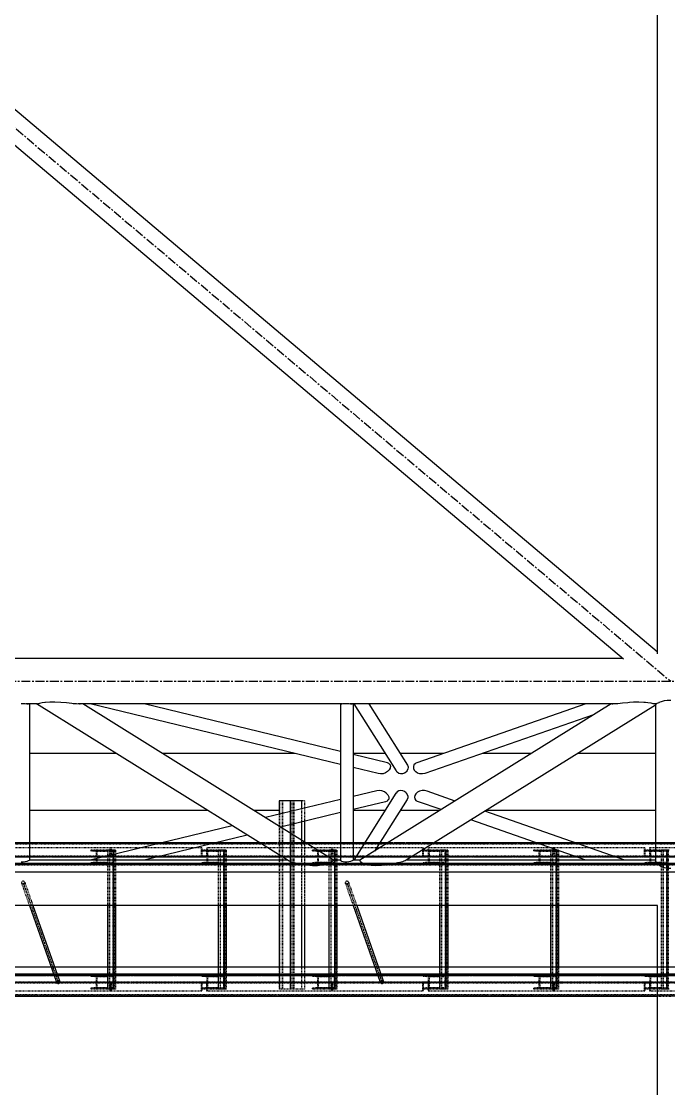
# Model space of a CAD drawing. Header units: millimetres. Extents: x 5143 to 30813, y 232 to 21408.
# Drawn here: x 9517 to 10095, y 3986 to 4940 of the extents above; entities that cross this region are included whole.
import ezdxf

# ---------------------------------------------------------------- set-up
doc = ezdxf.new("R2010")
doc.units = ezdxf.units.MM
doc.header["$LTSCALE"] = 0.25
for name, pattern in [('CENTER', [50.8, 31.75, -6.35, 6.35, -6.35]), ('XKITLINE00', [0]), ('XKITLINE02', [4, 2, -2]), ('XKITLINE03', [6, 3, -1, 1, -1])]:
    doc.linetypes.add(name, pattern=pattern)

msp = doc.modelspace()

# ---------------------------------------------------------------- linework, layer by layer
at = {"color": 8, "linetype": 'CENTER'}
for p, q in [((8366.94, 5810.27), (10096.38, 4350.27)), ((9008.64, 4350.27), (10454.11, 4350.27))]:
    msp.add_line(p, q, dxfattribs=at)
at = {"color": 8, "linetype": 'XKITLINE00'}
for p, q in [((10084.2, 5784.48), (10084.2, 4374.81)), ((10084.2, 4376.5), (9250.54, 5080.27)), ((10054.3, 4369.86), (9231.66, 5064.33)), ((10053.45, 4370.57), (9008.64, 4370.57)), ((9518.2, 4330.1), (9516.44, 4330.1)), ((9519.96, 4330.04), (9518.2, 4330.1)), ((9521.55, 4329.93), (9519.96, 4330.04)), ((9530.64, 4329.97), (9520.93, 4329.97)), ((9522.01, 4329.88), (9521.55, 4329.93)), ((9522.49, 4329.96), (9521.81, 4329.9)), ((9522.81, 4329.94), (9522.01, 4329.88)), ((9523.02, 4329.97), (9522.81, 4329.94)), ((9523.9, 4329.97), (9523.9, 4190.48)), ((9754.86, 4190.06), (9530.16, 4329.97)), ((9530.44, 4329.88), (9530.2, 4329.97)), ((9531.21, 4330.13), (9530.4, 4329.91)), ((9532.12, 4330.23), (9531.21, 4330.13)), ((9532.75, 4330.51), (9532.12, 4330.23)), ((9535.04, 4330.95), (9532.75, 4330.51)), ((9537.57, 4331.19), (9535.04, 4330.95)), ((9538.18, 4331.3), (9537.57, 4331.19)), ((9542.01, 4331.56), (9538.18, 4331.3)), ((9546.61, 4331.53), (9542.01, 4331.56)), ((9551.75, 4331.21), (9546.61, 4331.53)), ((9551.99, 4331.19), (9551.75, 4331.21)), ((9556.8, 4330.87), (9551.99, 4331.19)), ((9561.67, 4330.4), (9556.8, 4330.87)), ((9563, 4330.23), (9561.67, 4330.4)), ((9565.71, 4330.09), (9563, 4330.23)), ((9568.62, 4329.88), (9565.71, 4330.09)), ((9803.29, 4329.97), (9567.26, 4329.97)), ((9568.62, 4329.97), (9568.09, 4329.91)), ((9568.81, 4329.89), (9568.62, 4329.88)), ((9569.56, 4329.97), (9568.81, 4329.89)), ((9795.42, 4190.52), (9571.45, 4329.97)), ((9801.59, 4275.9), (9577.93, 4329.97)), ((9801.59, 4287.62), (9626.4, 4329.97)), ((9801.59, 4329.97), (9801.59, 4190.2)), ((9801.87, 4329.95), (9801.82, 4329.97)), ((9802.43, 4329.88), (9801.87, 4329.95)), ((9802.63, 4329.91), (9802.25, 4329.97)), ((9802.68, 4329.92), (9802.43, 4329.88)), ((9803.94, 4330.03), (9802.68, 4329.92)), ((9805.53, 4330.09), (9803.94, 4330.03)), ((9807.29, 4330.09), (9805.53, 4330.09)), ((9809.05, 4330.04), (9807.29, 4330.09)), ((9810.64, 4329.93), (9809.05, 4330.04)), ((10045.53, 4329.97), (9809.96, 4329.97)), ((9811.1, 4329.88), (9810.64, 4329.93)), ((9811.58, 4329.96), (9810.89, 4329.9)), ((9811.9, 4329.95), (9811.1, 4329.88)), ((9812.09, 4329.97), (9811.9, 4329.95)), ((9812.99, 4329.97), (9812.99, 4190.47)), ((9813.4, 4329.97), (9851.15, 4270.25)), ((10043.13, 4329.97), (9818.87, 4190.34)), ((9826.85, 4329.97), (9861.44, 4275.24)), ((10082.73, 4328.92), (9860.28, 4190.41)), ((10020.76, 4329.97), (9869.86, 4277.43)), ((10043.98, 4329.94), (10043.87, 4329.97)), ((10044.58, 4329.88), (10043.98, 4329.94)), ((10045.99, 4330.02), (10044.58, 4329.88)), ((10044.89, 4329.95), (10044.82, 4329.97)), ((10045.09, 4329.93), (10044.89, 4329.95)), ((10049.05, 4330.23), (10045.99, 4330.02)), ((10049.12, 4330.24), (10049.05, 4330.23)), ((10053.47, 4330.74), (10049.12, 4330.24)), ((10058.19, 4331.12), (10053.47, 4330.74)), ((10059.66, 4331.19), (10058.19, 4331.12)), ((10063.24, 4331.47), (10059.66, 4331.19)), ((10068.06, 4331.58), (10063.24, 4331.47)), ((10072.33, 4331.41), (10068.06, 4331.58)), ((10074.03, 4331.19), (10072.33, 4331.41)), ((10076, 4331.05), (10074.03, 4331.19)), ((10079.07, 4330.65), (10076, 4331.05)), ((10080.8, 4330.23), (10079.07, 4330.65)), ((10081.33, 4330.19), (10080.8, 4330.23)), ((10083.07, 4329.98), (10081.33, 4330.19)), ((10082.79, 4328.96), (10082.73, 4328.9)), ((10082.73, 4328.9), (10082.73, 4189.89)), ((10083.06, 4329.91), (10082.79, 4328.96)), ((10083.82, 4330.21), (10083.07, 4330.02)), ((10084.08, 4330.42), (10083.82, 4330.21)), ((10085.71, 4331.1), (10084.08, 4330.42)), ((10085.95, 4331.16), (10085.71, 4331.1)), ((10087.87, 4332.01), (10085.95, 4331.16)), ((10090.46, 4332.65), (10087.87, 4332.01)), ((10090.83, 4332.69), (10090.46, 4332.65)), ((10093.35, 4333.1), (10090.83, 4332.69)), ((10096.38, 4333.01), (10093.35, 4333.1)), ((10027.57, 4320.29), (9876.95, 4267.84)), ((9601.31, 4285.67), (9523.9, 4285.67)), ((9761.17, 4285.67), (9642.6, 4285.67)), ((9841.4, 4285.67), (9812.99, 4285.67)), ((9843.39, 4277.51), (9812.99, 4284.86)), ((9893.53, 4285.67), (9854.85, 4285.67)), ((9971.98, 4285.67), (9928.17, 4285.67)), ((10082.73, 4285.67), (10013.28, 4285.67)), ((9835.25, 4267.76), (9812.99, 4273.14)), ((9844.84, 4276.8), (9843.39, 4277.51)), ((9844.93, 4271.04), (9843.6, 4269.72)), ((9844.84, 4276.8), (9845, 4276.58)), ((9845.78, 4272.65), (9844.93, 4271.04)), ((9845, 4276.58), (9845.8, 4275.67)), ((9845.84, 4273.31), (9845.78, 4272.65)), ((9845.8, 4275.67), (9846.1, 4274.24)), ((9846.1, 4274.24), (9845.84, 4273.31)), ((9861.81, 4272.13), (9861.21, 4270.55)), ((9861.44, 4275.24), (9861.89, 4273.76)), ((9861.86, 4273.31), (9861.81, 4272.13)), ((9861.89, 4273.76), (9861.86, 4273.31)), ((9867.11, 4275.47), (9866.62, 4274.02)), ((9866.62, 4274.02), (9866.71, 4273.31)), ((9866.71, 4273.31), (9866.72, 4272.41)), ((9866.72, 4272.41), (9867.44, 4270.81)), ((9868.19, 4276.57), (9867.11, 4275.47)), ((9868.26, 4276.66), (9868.19, 4276.57)), ((9869.86, 4277.43), (9868.26, 4276.66)), ((9837.41, 4267.45), (9835.25, 4267.76)), ((9839.65, 4267.68), (9837.41, 4267.45)), ((9841.74, 4268.41), (9839.65, 4267.68)), ((9843.49, 4269.59), (9841.74, 4268.41)), ((9843.6, 4269.72), (9843.49, 4269.59)), ((9851.15, 4270.25), (9851.55, 4269.72)), ((9851.55, 4269.72), (9852.16, 4268.92)), ((9853.57, 4267.96), (9852.16, 4268.92)), ((9855.24, 4267.49), (9853.57, 4267.96)), ((9857.01, 4267.54), (9855.24, 4267.49)), ((9858.69, 4268.12), (9857.01, 4267.54)), ((9860.13, 4269.17), (9858.69, 4268.12)), ((9860.54, 4269.72), (9860.13, 4269.17)), ((9861.21, 4270.55), (9860.54, 4269.72)), ((9867.44, 4270.81), (9868.48, 4269.72)), ((9868.48, 4269.72), (9868.74, 4269.39)), ((9870.46, 4268.27), (9868.74, 4269.39)), ((9872.53, 4267.6), (9870.46, 4268.27)), ((9874.77, 4267.46), (9872.53, 4267.6)), ((9876.95, 4267.84), (9874.77, 4267.46)), ((9834, 4252.48), (9812.99, 4247.4)), ((9836.28, 4252.67), (9834, 4252.48)), ((9838.59, 4252.33), (9836.28, 4252.67)), ((9840.71, 4251.49), (9838.59, 4252.33)), ((9853.67, 4252.31), (9852.19, 4251.46)), ((9855.38, 4252.67), (9853.67, 4252.31)), ((9857.14, 4252.49), (9855.38, 4252.67)), ((9858.79, 4251.8), (9857.14, 4252.49)), ((9872.14, 4252.1), (9870.25, 4251.11)), ((9874.35, 4252.61), (9872.14, 4252.1)), ((9876.65, 4252.59), (9874.35, 4252.61)), ((9878.83, 4252.05), (9876.65, 4252.59)), ((9903.94, 4243.31), (9878.83, 4252.05)), ((9801.59, 4244.65), (9734.53, 4228.44)), ((9841.66, 4242.62), (9812.99, 4235.69)), ((9851.07, 4250.21), (9813.38, 4190.57)), ((9861.04, 4244.64), (9831.81, 4198.4)), ((9842.22, 4250.39), (9840.71, 4251.49)), ((9843.3, 4243.22), (9841.66, 4242.62)), ((9842.45, 4250.24), (9842.22, 4250.39)), ((9842.45, 4250.24), (9843.84, 4248.76)), ((9843.66, 4243.61), (9843.3, 4243.22)), ((9844.38, 4244.25), (9843.66, 4243.61)), ((9843.84, 4248.76), (9844.59, 4247.14)), ((9844.84, 4245.6), (9844.38, 4244.25)), ((9844.59, 4247.14), (9844.59, 4246.83)), ((9844.59, 4246.83), (9844.84, 4245.6)), ((9851.23, 4250.38), (9851.07, 4250.21)), ((9852.19, 4251.46), (9851.23, 4250.38)), ((9860.15, 4250.66), (9858.79, 4251.8)), ((9860.15, 4250.66), (9860.34, 4250.38)), ((9860.34, 4250.38), (9861.14, 4249.24)), ((9861.6, 4246.06), (9861.04, 4244.64)), ((9861.14, 4249.24), (9861.63, 4247.65)), ((9861.63, 4247.65), (9861.6, 4246.83)), ((9861.6, 4246.83), (9861.6, 4246.06)), ((9867.61, 4246.82), (9867.54, 4246.61)), ((9867.54, 4246.61), (9867.81, 4245.13)), ((9867.82, 4248.23), (9867.61, 4246.82)), ((9867.81, 4245.13), (9868.79, 4243.86)), ((9868.78, 4249.78), (9867.82, 4248.23)), ((9869.49, 4250.38), (9868.78, 4249.78)), ((9869.24, 4243.6), (9868.79, 4243.86)), ((9870.27, 4242.97), (9869.24, 4243.6)), ((9870.25, 4251.11), (9869.49, 4250.38)), ((9891.52, 4235.57), (9870.27, 4242.97)), ((9682.89, 4234.87), (9523.9, 4234.87)), ((9746.88, 4234.87), (9724.19, 4234.87)), ((9801.59, 4232.93), (9748.09, 4219.99)), ((9841.38, 4234.87), (9812.99, 4234.87)), ((9890.4, 4234.87), (9854.87, 4234.87)), ((10055.4, 4190.57), (9930.43, 4234.09)), ((10082.73, 4234.87), (9931.69, 4234.87)), ((10020.76, 4190.57), (9918, 4226.35)), ((9704.79, 4221.24), (9577.93, 4190.57)), ((9718.34, 4212.8), (9626.4, 4190.57)), ((9518.2, 4188.66), (9516.44, 4188.67)), ((9519.96, 4188.88), (9518.2, 4188.66)), ((9521.55, 4189.32), (9519.96, 4188.88)), ((9522.02, 4189.55), (9521.55, 4189.32)), ((9522.81, 4189.77), (9522.02, 4189.55)), ((9523.62, 4190.18), (9522.81, 4189.77)), ((9523.77, 4190.42), (9523.62, 4190.18)), ((9523.9, 4190.48), (9523.77, 4190.42)), ((9754.04, 4190.57), (9523.9, 4190.57)), ((9755.82, 4189.55), (9754.86, 4190.06)), ((9758.68, 4188.5), (9756.02, 4189.43)), ((9760.44, 4188.09), (9758.68, 4188.5)), ((9762.38, 4187.53), (9760.44, 4188.09)), ((9766.87, 4186.6), (9762.38, 4187.53)), ((9770.65, 4186.1), (9766.87, 4186.6)), ((9771.67, 4185.92), (9770.65, 4186.1)), ((9776.59, 4185.5), (9771.67, 4185.92)), ((9781.08, 4185.54), (9776.59, 4185.5)), ((9784.91, 4186.04), (9781.08, 4185.54)), ((9785.08, 4186.1), (9784.91, 4186.04)), ((9788.27, 4186.74), (9785.08, 4186.1)), ((9790.83, 4187.71), (9788.27, 4186.74)), ((9791.34, 4188.09), (9790.83, 4187.71)), ((9792.85, 4188.66), (9791.34, 4188.09)), ((9794.05, 4189.55), (9792.85, 4188.66)), ((9794.16, 4189.58), (9794.05, 4189.55)), ((9795.1, 4190.17), (9794.16, 4189.58)), ((9795.42, 4190.52), (9795.07, 4190.42)), ((9795.07, 4190.42), (9795.1, 4190.17)), ((9801.59, 4190.57), (9795.34, 4190.57)), ((9801.59, 4190.2), (9801.87, 4189.77)), ((9802.43, 4189.52), (9801.87, 4189.77)), ((9802.68, 4189.33), (9802.43, 4189.52)), ((9803.94, 4188.88), (9802.68, 4189.33)), ((9805.53, 4188.64), (9803.94, 4188.88)), ((9807.29, 4188.63), (9805.53, 4188.64)), ((9809.05, 4188.86), (9807.29, 4188.63)), ((9810.64, 4189.3), (9809.05, 4188.86)), ((9811.11, 4189.52), (9810.64, 4189.3)), ((9811.9, 4189.75), (9811.11, 4189.52)), ((9812.71, 4190.17), (9811.9, 4189.75)), ((9812.86, 4190.4), (9812.71, 4190.17)), ((9812.99, 4190.47), (9812.86, 4190.4)), ((9819.25, 4190.57), (9812.99, 4190.57)), ((9818.87, 4190.34), (9818.79, 4189.73)), ((9819.16, 4189.5), (9818.79, 4189.73)), ((9819.16, 4189.5), (9819.34, 4188.9)), ((9820.71, 4188.02), (9819.34, 4188.9)), ((9822.54, 4186.95), (9820.71, 4188.02)), ((9825.38, 4186.16), (9822.54, 4186.95)), ((9826.58, 4186.01), (9825.38, 4186.16)), ((9828.91, 4185.56), (9826.58, 4186.01)), ((9833.23, 4185.37), (9828.91, 4185.56)), ((9838.22, 4185.64), (9833.23, 4185.37)), ((9840.94, 4186.01), (9838.22, 4185.64)), ((9843.47, 4186.27), (9840.94, 4186.01)), ((9848.53, 4187.11), (9843.47, 4186.27)), ((9852.47, 4188.02), (9848.53, 4187.11)), ((9853.21, 4188.16), (9852.47, 4188.02)), ((9856.8, 4189.06), (9853.21, 4188.16)), ((9858.02, 4189.5), (9856.8, 4189.06)), ((9859.2, 4189.83), (9858.02, 4189.5)), ((9860.24, 4190.39), (9859.2, 4189.83)), ((9860.28, 4190.41), (9860.24, 4190.39)), ((10082.73, 4190.57), (9860.54, 4190.57)), ((10082.73, 4189.89), (10082.91, 4189.5)), ((10082.91, 4189.5), (10083.07, 4188.9)), ((10083.07, 4188.9), (10083.83, 4188.02)), ((10083.83, 4188.02), (10084.08, 4187.6)), ((10085.71, 4186.15), (10084.08, 4187.6)), ((10085.98, 4186.01), (10085.71, 4186.15)), ((10087.87, 4184.64), (10085.98, 4186.01)), ((10090.46, 4183.58), (10087.87, 4184.64)), ((10090.87, 4183.51), (10090.46, 4183.58)), ((10093.35, 4182.94), (10090.87, 4183.51)), ((10096.38, 4183.06), (10093.35, 4182.94)), ((10084.48, 4149.97), (9008.64, 4149.97)), ((10084.2, 4149.97), (10084.2, 2729.53))]:
    msp.add_line(p, q, dxfattribs=at)
at = {"color": 7, "linetype": 'XKITLINE00'}
for p, q in [((9766.81, 4243.37), (9746.88, 4243.37)), ((9746.88, 4243.37), (9746.88, 4231.42)), ((9766.66, 4243.37), (9766.66, 4236.2)), ((9766.81, 4243.37), (9766.81, 4236.24)), ((9766.66, 4224.48), (9766.66, 4208.43)), ((9766.81, 4224.52), (9766.81, 4208.34)), ((9769.34, 4225.13), (9769.34, 4206.76)), ((9769.49, 4225.17), (9769.49, 4206.67)), ((9642.04, 4206.07), (9523.9, 4206.07)), ((9729.15, 4206.07), (9690.51, 4206.07)), ((9801.59, 4206.07), (9770.44, 4206.07)), ((9823.18, 4206.07), (9812.99, 4206.07)), ((9844.14, 4206.07), (9836.66, 4206.07)), ((9976.24, 4206.07), (9885.44, 4206.07)), ((10082.73, 4206.07), (10010.88, 4206.07)), ((9523.76, 4149.97), (9547.56, 4082.42)), ((9526.94, 4149.97), (9550.35, 4083.53)), ((9593.41, 4149.97), (9593.41, 4094.87)), ((9598.85, 4149.97), (9598.85, 4094.87)), ((9600.63, 4149.97), (9600.63, 4094.87)), ((9692.29, 4149.97), (9692.29, 4094.87)), ((9697.73, 4149.97), (9697.73, 4094.87)), ((9699.52, 4149.97), (9699.52, 4094.87)), ((9746.88, 4149.97), (9746.88, 4094.87)), ((9766.66, 4149.97), (9766.66, 4094.87)), ((9766.81, 4149.97), (9766.81, 4094.87)), ((9769.34, 4149.97), (9769.34, 4094.87)), ((9769.49, 4149.97), (9769.49, 4094.87)), ((9791.17, 4149.97), (9791.17, 4094.87)), ((9796.61, 4149.97), (9796.61, 4094.87)), ((9798.4, 4149.97), (9798.4, 4094.87)), ((9812.84, 4149.97), (9836.6, 4082.43)), ((9816.02, 4149.97), (9839.39, 4083.54)), ((9890.06, 4149.97), (9890.06, 4094.87)), ((9895.5, 4149.97), (9895.5, 4094.87)), ((9897.29, 4149.97), (9897.29, 4094.87)), ((9988.94, 4149.97), (9988.94, 4094.87)), ((9994.38, 4149.97), (9994.38, 4094.87)), ((9996.17, 4149.97), (9996.17, 4094.87)), ((9543.17, 4094.87), (9257.3, 4094.87)), ((9832.22, 4094.87), (9546.35, 4094.87)), ((10084.2, 4094.87), (9835.4, 4094.87)), ((9545.36, 4088.67), (9259.49, 4088.67)), ((9834.4, 4088.67), (9548.54, 4088.67)), ((10084.2, 4088.67), (9837.58, 4088.67)), ((10084.2, 4068.67), (9120.36, 4068.67))]:
    msp.add_line(p, q, dxfattribs=at)
at = {"color": 3, "linetype": 'XKITLINE02'}
for p, q in [((9747.03, 4243.37), (9747.03, 4075.37)), ((9749.56, 4243.37), (9749.56, 4075.37)), ((9749.71, 4243.37), (9749.71, 4075.37)), ((9756.6, 4243.37), (9756.6, 4075.37)), ((9757.24, 4243.37), (9757.24, 4075.37)), ((9759.13, 4243.37), (9759.13, 4075.37)), ((9759.77, 4243.37), (9759.77, 4075.37)), ((9769.49, 4243.37), (9766.66, 4243.37)), ((9769.34, 4243.37), (9769.34, 4225.13)), ((9769.49, 4243.37), (9769.49, 4225.17)), ((9766.66, 4236.2), (9766.66, 4224.48)), ((9766.81, 4236.24), (9766.81, 4224.52)), ((9746.88, 4231.42), (9746.88, 4149.97)), ((10481.46, 4204.69), (9136.74, 4204.69)), ((10482.26, 4205.22), (9138.29, 4205.22)), ((10482.26, 4206.07), (9151.09, 4206.07)), ((9523.9, 4206.07), (9512.5, 4206.07)), ((9690.51, 4206.07), (9642.04, 4206.07)), ((9770.44, 4206.07), (9729.15, 4206.07)), ((9766.66, 4208.43), (9766.66, 4149.97)), ((9766.81, 4208.34), (9766.81, 4149.97)), ((9769.34, 4206.76), (9769.34, 4149.97)), ((9769.49, 4206.67), (9769.49, 4149.97)), ((9812.99, 4206.07), (9801.59, 4206.07)), ((9836.66, 4206.07), (9823.18, 4206.07)), ((9885.44, 4206.07), (9844.14, 4206.07)), ((10010.88, 4206.07), (9976.24, 4206.07)), ((10110.03, 4206.07), (10082.73, 4206.07)), ((9596.15, 4201.36), (9484.18, 4201.36)), ((9598.85, 4199.38), (9578.51, 4199.38)), ((9578.51, 4199.38), (9578.51, 4198.7)), ((9593.41, 4198.7), (9578.51, 4198.7)), ((9583.25, 4198.31), (9578.51, 4198.7)), ((9598.15, 4198.31), (9583.25, 4198.31)), ((9583.25, 4198.31), (9583.25, 4188.44)), ((9583.95, 4199.38), (9583.95, 4187.38)), ((9593.41, 4199.38), (9593.41, 4149.97)), ((9600.63, 4199.38), (9593.41, 4199.38)), ((9593.41, 4199.38), (9593.41, 4198.7)), ((9598.15, 4198.31), (9593.41, 4198.7)), ((9593.51, 4199.38), (9593.51, 4075.37)), ((9595.09, 4199.38), (9595.09, 4075.37)), ((9595.19, 4199.38), (9595.19, 4075.37)), ((9595.66, 4201.36), (9595.66, 4194.16)), ((9596.15, 4201.36), (9595.66, 4201.36)), ((9677.69, 4201.36), (9596.13, 4201.36)), ((9596.13, 4201.36), (9596.13, 4193.36)), ((9596.15, 4201.36), (9596.15, 4193.36)), ((9596.78, 4201.36), (9596.78, 4194.16)), ((9598.15, 4198.31), (9598.15, 4188.44)), ((9598.31, 4199.38), (9598.31, 4075.37)), ((9598.85, 4199.38), (9598.85, 4149.97)), ((9598.85, 4199.38), (9598.85, 4187.38)), ((9599.78, 4199.38), (9599.78, 4075.37)), ((9600.63, 4199.38), (9600.63, 4149.97)), ((9677.69, 4201.36), (9677.03, 4201.36)), ((9677.03, 4201.36), (9677.03, 4193.36)), ((9697.73, 4199.38), (9677.39, 4199.38)), ((9677.39, 4199.38), (9677.39, 4198.7)), ((9692.29, 4198.7), (9677.39, 4198.7)), ((9682.14, 4198.31), (9677.39, 4198.7)), ((9677.69, 4201.36), (9677.69, 4194.16)), ((9793.92, 4201.36), (9681.95, 4201.36)), ((9681.95, 4201.36), (9681.95, 4194.16)), ((9697.04, 4198.31), (9682.14, 4198.31)), ((9682.14, 4198.31), (9682.14, 4188.44)), ((9682.44, 4201.36), (9682.44, 4193.36)), ((9682.83, 4199.38), (9682.83, 4187.38)), ((9692.29, 4199.38), (9692.29, 4149.97)), ((9699.52, 4199.38), (9692.29, 4199.38)), ((9692.29, 4199.38), (9692.29, 4198.7)), ((9697.04, 4198.31), (9692.29, 4198.7)), ((9692.39, 4199.38), (9692.39, 4075.37)), ((9693.98, 4199.38), (9693.98, 4075.37)), ((9694.08, 4199.38), (9694.08, 4075.37)), ((9697.04, 4198.31), (9697.04, 4188.44)), ((9697.2, 4199.38), (9697.2, 4075.37)), ((9697.73, 4199.38), (9697.73, 4149.97)), ((9697.73, 4199.38), (9697.73, 4187.38)), ((9698.67, 4199.38), (9698.67, 4075.37)), ((9699.52, 4199.38), (9699.52, 4149.97)), ((9796.61, 4199.38), (9776.28, 4199.38)), ((9776.28, 4199.38), (9776.28, 4198.7)), ((9791.17, 4198.7), (9776.28, 4198.7)), ((9781.02, 4198.31), (9776.28, 4198.7)), ((9795.92, 4198.31), (9781.02, 4198.31)), ((9781.02, 4198.31), (9781.02, 4188.44)), ((9781.72, 4199.38), (9781.72, 4187.38)), ((9791.17, 4199.38), (9791.17, 4149.97)), ((9798.4, 4199.38), (9791.17, 4199.38)), ((9791.17, 4199.38), (9791.17, 4198.7)), ((9795.92, 4198.31), (9791.17, 4198.7)), ((9791.28, 4199.38), (9791.28, 4075.37)), ((9792.86, 4199.38), (9792.86, 4075.37)), ((9792.96, 4199.38), (9792.96, 4075.37)), ((9793.42, 4201.36), (9793.42, 4194.16)), ((9793.92, 4201.36), (9793.42, 4201.36)), ((9875.46, 4201.36), (9793.89, 4201.36)), ((9793.89, 4201.36), (9793.89, 4193.36)), ((9793.92, 4201.36), (9793.92, 4193.36)), ((9794.55, 4201.36), (9794.55, 4194.16)), ((9795.92, 4198.31), (9795.92, 4188.44)), ((9796.08, 4199.38), (9796.08, 4075.37)), ((9796.61, 4199.38), (9796.61, 4149.97)), ((9796.61, 4199.38), (9796.61, 4187.38)), ((9797.55, 4199.38), (9797.55, 4075.37)), ((9798.4, 4199.38), (9798.4, 4149.97)), ((9875.46, 4201.36), (9874.8, 4201.36)), ((9874.8, 4201.36), (9874.8, 4193.36)), ((9895.5, 4199.38), (9875.16, 4199.38)), ((9875.16, 4199.38), (9875.16, 4198.7)), ((9890.06, 4198.7), (9875.16, 4198.7)), ((9879.91, 4198.31), (9875.16, 4198.7)), ((9875.46, 4201.36), (9875.46, 4194.16)), ((9991.68, 4201.36), (9879.71, 4201.36)), ((9879.71, 4201.36), (9879.71, 4194.16)), ((9894.81, 4198.31), (9879.91, 4198.31)), ((9879.91, 4198.31), (9879.91, 4188.44)), ((9880.21, 4201.36), (9880.21, 4193.36)), ((9880.6, 4199.38), (9880.6, 4187.38)), ((9890.06, 4199.38), (9890.06, 4149.97)), ((9897.29, 4199.38), (9890.06, 4199.38)), ((9890.06, 4199.38), (9890.06, 4198.7)), ((9894.81, 4198.31), (9890.06, 4198.7)), ((9890.16, 4199.38), (9890.16, 4075.37)), ((9891.75, 4199.38), (9891.75, 4075.37)), ((9891.85, 4199.38), (9891.85, 4075.37)), ((9894.81, 4198.31), (9894.81, 4188.44)), ((9894.96, 4199.38), (9894.96, 4075.37)), ((9895.5, 4199.38), (9895.5, 4149.97)), ((9895.5, 4199.38), (9895.5, 4187.38)), ((9896.43, 4199.38), (9896.43, 4075.37)), ((9897.29, 4199.38), (9897.29, 4149.97)), ((9994.38, 4199.38), (9974.04, 4199.38)), ((9974.04, 4199.38), (9974.04, 4198.7)), ((9988.94, 4198.7), (9974.04, 4198.7)), ((9978.79, 4198.31), (9974.04, 4198.7)), ((9993.69, 4198.31), (9978.79, 4198.31)), ((9978.79, 4198.31), (9978.79, 4188.44)), ((9979.48, 4199.38), (9979.48, 4187.38)), ((9988.94, 4199.38), (9988.94, 4149.97)), ((9996.17, 4199.38), (9988.94, 4199.38)), ((9988.94, 4199.38), (9988.94, 4198.7)), ((9993.69, 4198.31), (9988.94, 4198.7)), ((9989.04, 4199.38), (9989.04, 4075.37)), ((9990.63, 4199.38), (9990.63, 4075.37)), ((9990.73, 4199.38), (9990.73, 4075.37)), ((9991.19, 4201.36), (9991.19, 4194.16)), ((9991.68, 4201.36), (9991.19, 4201.36)), ((10073.23, 4201.36), (9991.66, 4201.36)), ((9991.66, 4201.36), (9991.66, 4193.36)), ((9991.68, 4201.36), (9991.68, 4193.36)), ((9992.32, 4201.36), (9992.32, 4194.16)), ((9993.69, 4198.31), (9993.69, 4188.44)), ((9993.85, 4199.38), (9993.85, 4075.37)), ((9994.38, 4199.38), (9994.38, 4149.97)), ((9994.38, 4199.38), (9994.38, 4187.38)), ((9995.32, 4199.38), (9995.32, 4075.37)), ((9996.17, 4199.38), (9996.17, 4149.97)), ((10073.23, 4201.36), (10072.57, 4201.36)), ((10072.57, 4201.36), (10072.57, 4193.36)), ((10093.27, 4199.38), (10072.93, 4199.38)), ((10072.93, 4199.38), (10072.93, 4198.7)), ((10087.83, 4198.7), (10072.93, 4198.7)), ((10077.67, 4198.31), (10072.93, 4198.7)), ((10073.23, 4201.36), (10073.23, 4194.16)), ((10188.96, 4201.36), (10077.48, 4201.36)), ((10077.48, 4201.36), (10077.48, 4194.16)), ((10092.57, 4198.31), (10077.67, 4198.31)), ((10077.67, 4198.31), (10077.67, 4188.44)), ((10077.97, 4201.36), (10077.97, 4193.36)), ((10078.37, 4199.38), (10078.37, 4187.38)), ((10087.83, 4199.38), (10087.83, 4075.37)), ((10095.05, 4199.38), (10087.83, 4199.38)), ((10087.83, 4199.38), (10087.83, 4198.7)), ((10092.57, 4198.31), (10087.83, 4198.7)), ((10087.93, 4199.38), (10087.93, 4075.37)), ((10089.51, 4199.38), (10089.51, 4075.37)), ((10089.61, 4199.38), (10089.61, 4075.37)), ((10092.57, 4198.31), (10092.57, 4188.44)), ((10092.73, 4199.38), (10092.73, 4075.37)), ((10093.27, 4199.38), (10093.27, 4075.37)), ((10093.27, 4199.38), (10093.27, 4187.38)), ((10094.2, 4199.38), (10094.2, 4075.37)), ((10482.26, 4186.07), (9117.29, 4186.07)), ((10481.46, 4187.46), (9118.85, 4187.46)), ((10482.26, 4186.92), (9119.29, 4186.92)), ((10493.82, 4187.37), (9126.63, 4187.37)), ((10481.36, 4187.37), (9126.63, 4187.37)), ((10493.61, 4186.52), (9126.73, 4186.52)), ((9595.66, 4194.16), (9479.75, 4194.16)), ((9594.67, 4193.36), (9479.75, 4193.36)), ((9583.25, 4188.44), (9578.51, 4188.06)), ((9593.41, 4188.06), (9578.51, 4188.06)), ((9578.51, 4188.06), (9578.51, 4187.38)), ((9598.85, 4187.38), (9578.51, 4187.38)), ((9598.15, 4188.44), (9583.25, 4188.44)), ((9591.23, 4194.16), (9591.23, 4193.36)), ((9595.66, 4194.16), (9591.23, 4194.16)), ((9596.15, 4193.36), (9591.23, 4193.36)), ((9598.15, 4188.44), (9593.41, 4188.06)), ((9593.41, 4188.06), (9593.41, 4187.38)), ((9683.59, 4193.36), (9596.13, 4193.36)), ((9683.59, 4194.16), (9596.78, 4194.16)), ((9602.69, 4194.16), (9602.69, 4193.36)), ((9683.59, 4193.36), (9677.03, 4193.36)), ((9682.14, 4188.44), (9677.39, 4188.06)), ((9692.29, 4188.06), (9677.39, 4188.06)), ((9677.39, 4188.06), (9677.39, 4187.38)), ((9697.73, 4187.38), (9677.39, 4187.38)), ((9793.42, 4194.16), (9677.52, 4194.16)), ((9677.52, 4194.16), (9677.52, 4193.36)), ((9793.91, 4193.36), (9677.52, 4193.36)), ((9683.59, 4194.16), (9677.69, 4194.16)), ((9697.04, 4188.44), (9682.14, 4188.44)), ((9683.59, 4194.16), (9683.59, 4193.36)), ((9697.04, 4188.44), (9692.29, 4188.06)), ((9692.29, 4188.06), (9692.29, 4187.38)), ((9781.02, 4188.44), (9776.28, 4188.06)), ((9791.17, 4188.06), (9776.28, 4188.06)), ((9776.28, 4188.06), (9776.28, 4187.38)), ((9796.61, 4187.38), (9776.28, 4187.38)), ((9795.92, 4188.44), (9781.02, 4188.44)), ((9789, 4194.16), (9789, 4193.36)), ((9793.42, 4194.16), (9789, 4194.16)), ((9793.92, 4193.36), (9789, 4193.36)), ((9795.92, 4188.44), (9791.17, 4188.06)), ((9791.17, 4188.06), (9791.17, 4187.38)), ((9865.01, 4193.36), (9793.89, 4193.36)), ((9881.36, 4194.16), (9794.55, 4194.16)), ((9800.45, 4194.16), (9800.45, 4193.36)), ((9881.36, 4193.36), (9864.87, 4193.36)), ((9881.36, 4194.16), (9866.3, 4194.16)), ((9879.91, 4188.44), (9875.16, 4188.06)), ((9890.06, 4188.06), (9875.16, 4188.06)), ((9875.16, 4188.06), (9875.16, 4187.38)), ((9895.5, 4187.38), (9875.16, 4187.38)), ((9991.19, 4194.16), (9875.29, 4194.16)), ((9875.29, 4194.16), (9875.29, 4193.36)), ((9991.67, 4193.36), (9875.29, 4193.36)), ((9894.81, 4188.44), (9879.91, 4188.44)), ((9881.36, 4194.16), (9881.36, 4193.36)), ((9894.81, 4188.44), (9890.06, 4188.06)), ((9890.06, 4188.06), (9890.06, 4187.38)), ((9978.79, 4188.44), (9974.04, 4188.06)), ((9988.94, 4188.06), (9974.04, 4188.06)), ((9974.04, 4188.06), (9974.04, 4187.38)), ((9994.38, 4187.38), (9974.04, 4187.38)), ((9993.69, 4188.44), (9978.79, 4188.44)), ((9986.76, 4194.16), (9986.76, 4193.36)), ((9991.19, 4194.16), (9986.76, 4194.16)), ((9991.68, 4193.36), (9986.76, 4193.36)), ((9993.69, 4188.44), (9988.94, 4188.06)), ((9988.94, 4188.06), (9988.94, 4187.38)), ((10079.13, 4193.36), (9991.66, 4193.36)), ((10079.13, 4194.16), (9992.32, 4194.16)), ((9998.22, 4194.16), (9998.22, 4193.36)), ((10079.13, 4193.36), (10072.57, 4193.36)), ((10077.67, 4188.44), (10072.93, 4188.06)), ((10087.83, 4188.06), (10072.93, 4188.06)), ((10072.93, 4188.06), (10072.93, 4187.38)), ((10093.27, 4187.38), (10072.93, 4187.38)), ((10188.96, 4194.16), (10073.05, 4194.16)), ((10073.05, 4194.16), (10073.05, 4193.36)), ((10189.45, 4193.36), (10073.05, 4193.36)), ((10079.13, 4194.16), (10073.23, 4194.16)), ((10092.57, 4188.44), (10077.67, 4188.44)), ((10181.91, 4193.36), (10077.97, 4193.36)), ((10079.13, 4194.16), (10079.13, 4193.36)), ((10092.57, 4188.44), (10087.83, 4188.06)), ((10087.83, 4188.06), (10087.83, 4187.38)), ((10493.82, 4179.87), (9126.63, 4179.87)), ((10452.49, 4179.87), (9126.63, 4179.87)), ((9517.12, 4171.16), (9516.76, 4170.52)), ((9516.76, 4170.52), (9516.78, 4169.8)), ((9516.78, 4169.8), (9517.18, 4169.22)), ((9516.78, 4169.8), (9523.76, 4149.97)), ((9517.78, 4171.57), (9517.12, 4171.16)), ((9517.86, 4168.91), (9517.18, 4169.22)), ((9518.55, 4171.63), (9517.78, 4171.57)), ((9518.62, 4168.98), (9517.86, 4168.91)), ((9519.22, 4171.33), (9518.55, 4171.63)), ((9519.28, 4169.39), (9518.62, 4168.98)), ((9519.22, 4171.33), (9519.62, 4170.75)), ((9519.65, 4170.03), (9519.28, 4169.39)), ((9519.62, 4170.75), (9519.65, 4170.03)), ((9519.62, 4170.75), (9526.94, 4149.97)), ((9806.21, 4171.16), (9805.85, 4170.52)), ((9805.85, 4170.52), (9805.87, 4169.8)), ((9805.87, 4169.8), (9806.27, 4169.22)), ((9805.87, 4169.8), (9812.84, 4149.97)), ((9806.87, 4171.57), (9806.21, 4171.16)), ((9806.95, 4168.91), (9806.27, 4169.22)), ((9807.64, 4171.63), (9806.87, 4171.57)), ((9807.72, 4168.98), (9806.95, 4168.91)), ((9808.31, 4171.33), (9807.64, 4171.63)), ((9808.37, 4169.39), (9807.72, 4168.98)), ((9808.31, 4171.33), (9808.72, 4170.75)), ((9808.74, 4170.03), (9808.37, 4169.39)), ((9808.72, 4170.75), (9808.74, 4170.03)), ((9808.72, 4170.75), (9816.02, 4149.97)), ((10493.82, 4094.87), (9254.12, 4094.87)), ((9546.35, 4094.87), (9543.17, 4094.87)), ((9593.41, 4094.87), (9593.41, 4075.37)), ((9598.85, 4094.87), (9598.85, 4075.37)), ((9600.63, 4094.87), (9600.63, 4075.37)), ((9692.29, 4094.87), (9692.29, 4075.37)), ((9697.73, 4094.87), (9697.73, 4075.37)), ((9699.52, 4094.87), (9699.52, 4075.37)), ((9746.88, 4094.87), (9746.88, 4075.37)), ((9766.66, 4094.87), (9766.66, 4075.37)), ((9766.81, 4094.87), (9766.81, 4075.37)), ((9769.34, 4094.87), (9769.34, 4075.37)), ((9769.49, 4094.87), (9769.49, 4075.37)), ((9791.17, 4094.87), (9791.17, 4075.37)), ((9796.61, 4094.87), (9796.61, 4075.37)), ((9798.4, 4094.87), (9798.4, 4075.37)), ((9835.4, 4094.87), (9832.22, 4094.87)), ((9890.06, 4094.87), (9890.06, 4075.37)), ((9895.5, 4094.87), (9895.5, 4075.37)), ((9897.29, 4094.87), (9897.29, 4075.37)), ((9988.94, 4094.87), (9988.94, 4075.37)), ((9994.38, 4094.87), (9994.38, 4075.37)), ((9996.17, 4094.87), (9996.17, 4075.37)), ((10108.56, 4094.87), (10084.2, 4094.87)), ((10481.46, 4087.29), (9120.42, 4087.29)), ((10482.26, 4087.82), (9120.92, 4087.82)), ((10493.82, 4087.37), (9126.63, 4087.37)), ((10493.61, 4088.22), (9126.73, 4088.22)), ((10482.26, 4088.67), (9256.31, 4088.67)), ((9596.15, 4081.39), (9479.75, 4081.39)), ((9595.66, 4080.59), (9479.75, 4080.59)), ((9548.54, 4088.67), (9545.36, 4088.67)), ((9547.56, 4082.42), (9548.09, 4080.92)), ((9548.43, 4082.28), (9548.07, 4081.63)), ((9548.07, 4081.63), (9548.09, 4080.92)), ((9548.09, 4080.92), (9548.49, 4080.34)), ((9549.09, 4082.69), (9548.43, 4082.28)), ((9549.17, 4080.03), (9548.49, 4080.34)), ((9549.86, 4082.75), (9549.09, 4082.69)), ((9550.54, 4082.45), (9549.86, 4082.75)), ((9550.59, 4080.5), (9549.94, 4080.09)), ((9550.35, 4083.53), (9550.94, 4081.86)), ((9550.54, 4082.45), (9550.94, 4081.86)), ((9550.96, 4081.15), (9550.59, 4080.5)), ((9550.94, 4081.86), (9550.96, 4081.15)), ((9598.85, 4087.37), (9578.51, 4087.37)), ((9578.51, 4087.37), (9578.51, 4086.69)), ((9593.41, 4086.69), (9578.51, 4086.69)), ((9583.25, 4086.31), (9578.51, 4086.69)), ((9598.15, 4086.31), (9583.25, 4086.31)), ((9583.25, 4086.31), (9583.25, 4076.44)), ((9583.95, 4087.37), (9583.95, 4075.37)), ((9591.23, 4081.39), (9591.23, 4080.59)), ((9593.41, 4087.37), (9593.41, 4086.69)), ((9598.15, 4086.31), (9593.41, 4086.69)), ((9595.66, 4080.59), (9595.66, 4073.39)), ((9602.69, 4081.39), (9596.13, 4081.39)), ((9596.13, 4081.39), (9596.13, 4073.39)), ((9683.59, 4081.39), (9596.13, 4081.39)), ((9596.15, 4081.39), (9596.15, 4073.39)), ((9602.69, 4080.59), (9596.78, 4080.59)), ((9596.78, 4080.59), (9596.78, 4073.39)), ((9683.59, 4080.59), (9596.78, 4080.59)), ((9598.15, 4086.31), (9598.15, 4076.44)), ((9598.85, 4087.37), (9598.85, 4075.37)), ((9602.69, 4081.39), (9602.69, 4080.59)), ((9677.03, 4081.39), (9677.03, 4073.39)), ((9697.73, 4087.37), (9677.39, 4087.37)), ((9677.39, 4087.37), (9677.39, 4086.69)), ((9692.29, 4086.69), (9677.39, 4086.69)), ((9682.14, 4086.31), (9677.39, 4086.69)), ((9682.44, 4081.39), (9677.52, 4081.39)), ((9677.52, 4081.39), (9677.52, 4080.59)), ((9793.92, 4081.39), (9677.52, 4081.39)), ((9681.95, 4080.59), (9677.52, 4080.59)), ((9793.42, 4080.59), (9677.52, 4080.59)), ((9677.69, 4080.59), (9677.69, 4073.39)), ((9681.95, 4080.59), (9681.95, 4073.39)), ((9697.04, 4086.31), (9682.14, 4086.31)), ((9682.14, 4086.31), (9682.14, 4076.44)), ((9682.44, 4081.39), (9682.44, 4073.39)), ((9682.83, 4087.37), (9682.83, 4075.37)), ((9683.59, 4081.39), (9683.59, 4080.59)), ((9692.29, 4087.37), (9692.29, 4086.69)), ((9697.04, 4086.31), (9692.29, 4086.69)), ((9697.04, 4086.31), (9697.04, 4076.44)), ((9697.73, 4087.37), (9697.73, 4075.37)), ((9796.61, 4087.37), (9776.28, 4087.37)), ((9776.28, 4087.37), (9776.28, 4086.69)), ((9791.17, 4086.69), (9776.28, 4086.69)), ((9781.02, 4086.31), (9776.28, 4086.69)), ((9795.92, 4086.31), (9781.02, 4086.31)), ((9781.02, 4086.31), (9781.02, 4076.44)), ((9781.72, 4087.37), (9781.72, 4075.37)), ((9789, 4081.39), (9789, 4080.59)), ((9791.17, 4087.37), (9791.17, 4086.69)), ((9795.92, 4086.31), (9791.17, 4086.69)), ((9793.42, 4080.59), (9793.42, 4073.39)), ((9800.45, 4081.39), (9793.89, 4081.39)), ((9793.89, 4081.39), (9793.89, 4073.39)), ((9881.36, 4081.39), (9793.89, 4081.39)), ((9793.92, 4081.39), (9793.92, 4073.39)), ((9800.45, 4080.59), (9794.55, 4080.59)), ((9794.55, 4080.59), (9794.55, 4073.39)), ((9881.36, 4080.59), (9794.55, 4080.59)), ((9795.92, 4086.31), (9795.92, 4076.44)), ((9796.61, 4087.37), (9796.61, 4075.37)), ((9800.45, 4081.39), (9800.45, 4080.59)), ((9837.58, 4088.67), (9834.4, 4088.67)), ((9836.6, 4082.43), (9837.13, 4080.92)), ((9837.47, 4082.28), (9837.11, 4081.63)), ((9837.11, 4081.63), (9837.13, 4080.92)), ((9837.13, 4080.92), (9837.53, 4080.34)), ((9838.13, 4082.69), (9837.47, 4082.28)), ((9838.21, 4080.03), (9837.53, 4080.34)), ((9838.9, 4082.75), (9838.13, 4082.69)), ((9839.57, 4082.45), (9838.9, 4082.75)), ((9839.63, 4080.5), (9838.98, 4080.09)), ((9839.39, 4083.54), (9839.98, 4081.86)), ((9839.57, 4082.45), (9839.98, 4081.86)), ((9840, 4081.15), (9839.63, 4080.5)), ((9839.98, 4081.86), (9840, 4081.15)), ((9874.8, 4081.39), (9874.8, 4073.39)), ((9895.5, 4087.37), (9875.16, 4087.37)), ((9875.16, 4087.37), (9875.16, 4086.69)), ((9890.06, 4086.69), (9875.16, 4086.69)), ((9879.91, 4086.31), (9875.16, 4086.69)), ((9880.21, 4081.39), (9875.29, 4081.39)), ((9875.29, 4081.39), (9875.29, 4080.59)), ((9991.68, 4081.39), (9875.29, 4081.39)), ((9879.71, 4080.59), (9875.29, 4080.59)), ((9991.19, 4080.59), (9875.29, 4080.59)), ((9875.46, 4080.59), (9875.46, 4073.39)), ((9879.71, 4080.59), (9879.71, 4073.39)), ((9894.81, 4086.31), (9879.91, 4086.31)), ((9879.91, 4086.31), (9879.91, 4076.44)), ((9880.21, 4081.39), (9880.21, 4073.39)), ((9880.6, 4087.37), (9880.6, 4075.37)), ((9881.36, 4081.39), (9881.36, 4080.59)), ((9890.06, 4087.37), (9890.06, 4086.69)), ((9894.81, 4086.31), (9890.06, 4086.69)), ((9894.81, 4086.31), (9894.81, 4076.44)), ((9895.5, 4087.37), (9895.5, 4075.37)), ((9994.38, 4087.37), (9974.04, 4087.37)), ((9974.04, 4087.37), (9974.04, 4086.69)), ((9988.94, 4086.69), (9974.04, 4086.69)), ((9978.79, 4086.31), (9974.04, 4086.69)), ((9993.69, 4086.31), (9978.79, 4086.31)), ((9978.79, 4086.31), (9978.79, 4076.44)), ((9979.48, 4087.37), (9979.48, 4075.37)), ((9986.76, 4081.39), (9986.76, 4080.59)), ((9988.94, 4087.37), (9988.94, 4086.69)), ((9993.69, 4086.31), (9988.94, 4086.69)), ((9991.19, 4080.59), (9991.19, 4073.39)), ((9998.22, 4081.39), (9991.66, 4081.39)), ((9991.66, 4081.39), (9991.66, 4073.39)), ((10079.13, 4081.39), (9991.66, 4081.39)), ((9991.68, 4081.39), (9991.68, 4073.39)), ((9998.22, 4080.59), (9992.32, 4080.59)), ((9992.32, 4080.59), (9992.32, 4073.39)), ((10079.13, 4080.59), (9992.32, 4080.59)), ((9993.69, 4086.31), (9993.69, 4076.44)), ((9994.38, 4087.37), (9994.38, 4075.37)), ((9998.22, 4081.39), (9998.22, 4080.59)), ((10072.57, 4081.39), (10072.57, 4073.39)), ((10093.27, 4087.37), (10072.93, 4087.37)), ((10087.28, 4087.37), (10072.93, 4087.37)), ((10072.93, 4087.37), (10072.93, 4086.69)), ((10087.83, 4086.69), (10072.93, 4086.69)), ((10077.67, 4086.31), (10072.93, 4086.69)), ((10077.97, 4081.39), (10073.05, 4081.39)), ((10073.05, 4081.39), (10073.05, 4080.59)), ((10189.45, 4081.39), (10073.05, 4081.39)), ((10077.48, 4080.59), (10073.05, 4080.59)), ((10188.96, 4080.59), (10073.05, 4080.59)), ((10073.23, 4080.59), (10073.23, 4073.39)), ((10077.48, 4080.59), (10077.48, 4073.39)), ((10092.57, 4086.31), (10077.67, 4086.31)), ((10077.67, 4086.31), (10077.67, 4076.44)), ((10077.97, 4081.39), (10077.97, 4073.39)), ((10078.37, 4087.37), (10078.37, 4075.37)), ((10079.13, 4081.39), (10079.13, 4080.59)), ((10108.56, 4088.67), (10084.2, 4088.67)), ((10087.83, 4087.37), (10087.83, 4086.69)), ((10092.57, 4086.31), (10087.83, 4086.69)), ((10092.57, 4086.31), (10092.57, 4076.44)), ((10093.27, 4087.37), (10093.27, 4075.37)), ((9596.15, 4073.39), (9484.18, 4073.39)), ((9549.94, 4080.09), (9549.17, 4080.03)), ((9583.25, 4076.44), (9578.51, 4076.05)), ((9593.41, 4076.05), (9578.51, 4076.05)), ((9578.51, 4076.05), (9578.51, 4075.37)), ((9598.85, 4075.37), (9578.51, 4075.37)), ((9598.15, 4076.44), (9583.25, 4076.44)), ((9598.15, 4076.44), (9593.41, 4076.05)), ((9593.41, 4076.05), (9593.41, 4075.37)), ((9600.63, 4075.37), (9593.41, 4075.37)), ((9596.78, 4073.39), (9596.13, 4073.39)), ((9677.69, 4073.39), (9596.13, 4073.39)), ((9682.14, 4076.44), (9677.39, 4076.05)), ((9692.29, 4076.05), (9677.39, 4076.05)), ((9677.39, 4076.05), (9677.39, 4075.37)), ((9697.73, 4075.37), (9677.39, 4075.37)), ((9682.44, 4073.39), (9681.95, 4073.39)), ((9793.92, 4073.39), (9681.95, 4073.39)), ((9697.04, 4076.44), (9682.14, 4076.44)), ((9697.04, 4076.44), (9692.29, 4076.05)), ((9692.29, 4076.05), (9692.29, 4075.37)), ((9699.52, 4075.37), (9692.29, 4075.37)), ((9769.49, 4075.37), (9746.88, 4075.37)), ((9781.02, 4076.44), (9776.28, 4076.05)), ((9791.17, 4076.05), (9776.28, 4076.05)), ((9776.28, 4076.05), (9776.28, 4075.37)), ((9796.61, 4075.37), (9776.28, 4075.37)), ((9795.92, 4076.44), (9781.02, 4076.44)), ((9795.92, 4076.44), (9791.17, 4076.05)), ((9791.17, 4076.05), (9791.17, 4075.37)), ((9798.4, 4075.37), (9791.17, 4075.37)), ((9794.55, 4073.39), (9793.89, 4073.39)), ((9875.46, 4073.39), (9793.89, 4073.39)), ((9838.98, 4080.09), (9838.21, 4080.03)), ((9879.91, 4076.44), (9875.16, 4076.05)), ((9890.06, 4076.05), (9875.16, 4076.05)), ((9875.16, 4076.05), (9875.16, 4075.37)), ((9895.5, 4075.37), (9875.16, 4075.37)), ((9880.21, 4073.39), (9879.71, 4073.39)), ((9991.68, 4073.39), (9879.71, 4073.39)), ((9894.81, 4076.44), (9879.91, 4076.44)), ((9894.81, 4076.44), (9890.06, 4076.05)), ((9890.06, 4076.05), (9890.06, 4075.37)), ((9897.29, 4075.37), (9890.06, 4075.37)), ((9978.79, 4076.44), (9974.04, 4076.05)), ((9988.94, 4076.05), (9974.04, 4076.05)), ((9974.04, 4076.05), (9974.04, 4075.37)), ((9994.38, 4075.37), (9974.04, 4075.37)), ((9993.69, 4076.44), (9978.79, 4076.44)), ((9993.69, 4076.44), (9988.94, 4076.05)), ((9988.94, 4076.05), (9988.94, 4075.37)), ((9996.17, 4075.37), (9988.94, 4075.37)), ((9992.32, 4073.39), (9991.66, 4073.39)), ((10073.23, 4073.39), (9991.66, 4073.39)), ((10077.67, 4076.44), (10072.93, 4076.05)), ((10087.83, 4076.05), (10072.93, 4076.05)), ((10072.93, 4076.05), (10072.93, 4075.37)), ((10093.27, 4075.37), (10072.93, 4075.37)), ((10077.97, 4073.39), (10077.48, 4073.39)), ((10189.45, 4073.39), (10077.48, 4073.39)), ((10092.57, 4076.44), (10077.67, 4076.44)), ((10092.57, 4076.44), (10087.83, 4076.05)), ((10087.83, 4076.05), (10087.83, 4075.37)), ((10095.05, 4075.37), (10087.83, 4075.37)), ((10481.46, 4070.06), (9120.42, 4070.06)), ((10482.26, 4069.52), (9120.92, 4069.52)), ((10108.56, 4068.67), (10084.2, 4068.67))]:
    msp.add_line(p, q, dxfattribs=at)
at = {"color": 1, "linetype": 'XKITLINE03'}
for p, q in [((9756.77, 4243.37), (9756.77, 4075.37)), ((9598.85, 4075.37), (9598.85, 4199.38)), ((9697.73, 4075.37), (9697.73, 4199.38)), ((9796.61, 4075.37), (9796.61, 4199.38)), ((9895.5, 4075.37), (9895.5, 4199.38)), ((9994.38, 4075.37), (9994.38, 4199.38)), ((10093.27, 4075.37), (10093.27, 4199.38)), ((10493.82, 4187.37), (9129.61, 4187.37)), ((9134.71, 4193.37), (10497.87, 4193.37)), ((9596.15, 4193.36), (9484.67, 4193.36)), ((9598.85, 4187.38), (9583.95, 4187.38)), ((9677.03, 4193.36), (9596.13, 4193.36)), ((9793.92, 4193.36), (9682.44, 4193.36)), ((9697.73, 4187.38), (9682.83, 4187.38)), ((9796.61, 4187.38), (9781.72, 4187.38)), ((9874.8, 4193.36), (9793.89, 4193.36)), ((9991.68, 4193.36), (9880.21, 4193.36)), ((9895.5, 4187.38), (9880.6, 4187.38)), ((9994.38, 4187.38), (9979.48, 4187.38)), ((10072.57, 4193.36), (9991.66, 4193.36)), ((10189.45, 4193.36), (10077.97, 4193.36)), ((10093.27, 4187.38), (10078.37, 4187.38)), ((9518.2, 4170.27), (9549.51, 4081.39)), ((9807.29, 4170.27), (9838.55, 4081.39)), ((9122.12, 4081.37), (10497.87, 4081.37)), ((9129.61, 4087.37), (10493.82, 4087.37)), ((9484.67, 4081.39), (9596.15, 4081.39)), ((9598.85, 4087.37), (9583.95, 4087.37)), ((9596.13, 4081.39), (9677.03, 4081.39)), ((9682.44, 4081.39), (9793.92, 4081.39)), ((9697.73, 4087.37), (9682.83, 4087.37)), ((9796.61, 4087.37), (9781.72, 4087.37)), ((9793.89, 4081.39), (9874.8, 4081.39)), ((9880.21, 4081.39), (9991.68, 4081.39)), ((9895.5, 4087.37), (9880.6, 4087.37)), ((9994.38, 4087.37), (9979.48, 4087.37)), ((9991.66, 4081.39), (10072.57, 4081.39)), ((10077.97, 4081.39), (10189.45, 4081.39)), ((10093.27, 4087.37), (10078.37, 4087.37))]:
    msp.add_line(p, q, dxfattribs=at)
at = {"color": 1, "linetype": 'XKITLINE00'}
for centre in [(9756.77, 4243.37), (9598.85, 4199.38), (9697.73, 4199.38), (9796.61, 4199.38), (9895.5, 4199.38), (9994.38, 4199.38), (10093.27, 4199.38), (9583.95, 4187.38), (9596.13, 4193.36), (9596.15, 4193.36), (9598.85, 4187.38), (9677.03, 4193.36), (9682.44, 4193.36), (9682.83, 4187.38), (9697.73, 4187.38), (9781.72, 4187.38), (9793.89, 4193.36), (9793.92, 4193.36), (9796.61, 4187.38), (9874.8, 4193.36), (9880.21, 4193.36), (9880.6, 4187.38), (9895.5, 4187.38), (9979.48, 4187.38), (9991.66, 4193.36), (9991.68, 4193.36), (9994.38, 4187.38), (10072.57, 4193.36), (10077.97, 4193.36), (10078.37, 4187.38), (10093.27, 4187.38), (9518.2, 4170.27), (9807.29, 4170.27), (9549.51, 4081.39), (9583.95, 4087.37), (9596.13, 4081.39), (9596.15, 4081.39), (9598.85, 4087.37), (9677.03, 4081.39), (9682.44, 4081.39), (9682.83, 4087.37), (9697.73, 4087.37), (9781.72, 4087.37), (9793.89, 4081.39), (9793.92, 4081.39), (9796.61, 4087.37), (9838.55, 4081.39), (9874.8, 4081.39), (9880.21, 4081.39), (9880.6, 4087.37), (9895.5, 4087.37), (9979.48, 4087.37), (9991.66, 4081.39), (9991.68, 4081.39), (9994.38, 4087.37), (10072.57, 4081.39), (10077.97, 4081.39), (10078.37, 4087.37), (10093.27, 4087.37), (9598.85, 4075.37), (9697.73, 4075.37), (9756.77, 4075.37), (9796.61, 4075.37), (9895.5, 4075.37), (9994.38, 4075.37), (10093.27, 4075.37)]:
    msp.add_circle(centre, 0.05, dxfattribs=at)

doc.saveas('drawing.dxf')
